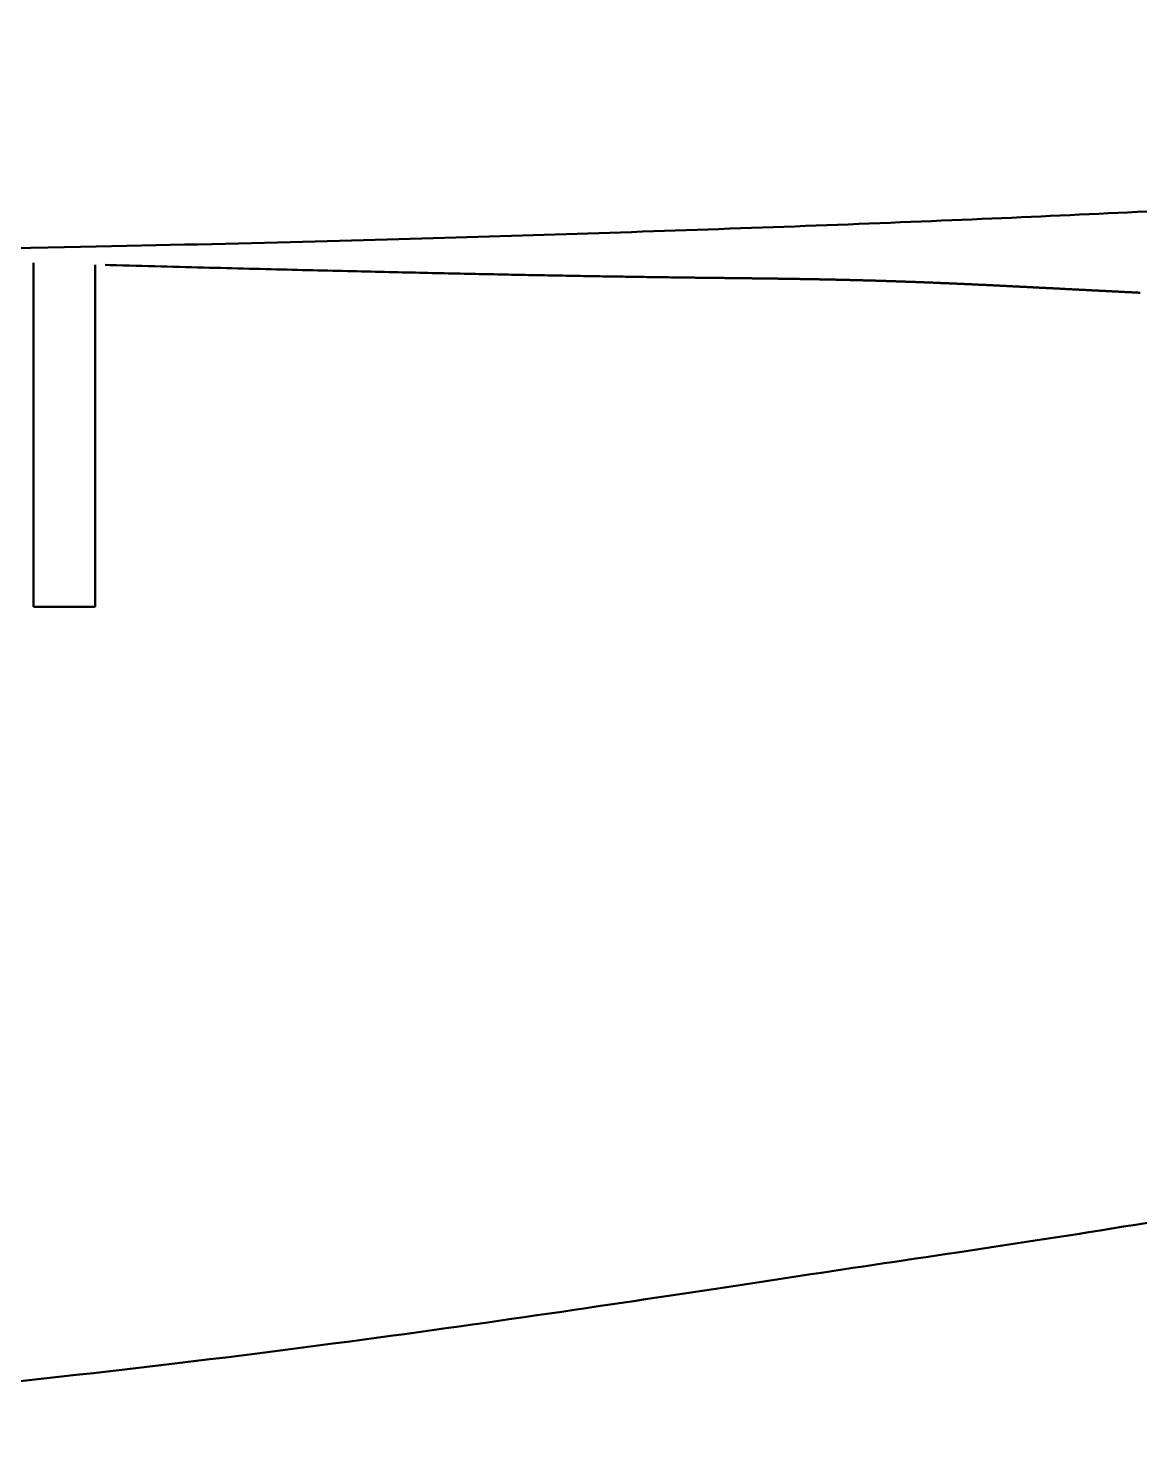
# Model space of a CAD drawing. Header units: millimetres. Extents: x -237 to 1000, y -57 to 526.
# Drawn here: x 233.2 to 287.5, y 19.6 to 89 of the extents above; entities that cross this region are included whole.
import ezdxf

# ---------------------------------------------------------------- set-up
doc = ezdxf.new("R2010")
doc.units = ezdxf.units.MM
doc.layers.add('Rez', color=30, linetype='Continuous', lineweight=50, true_color=0xff7f00)

# ---------------------------------------------------------------- blocks, each defined once
blk = doc.blocks.new('Bok')
at = {"layer": 'Rez'}
blk.add_open_spline([(201.554, 24), (216.628, 23.827), (233.191, 23.5), (250, 23), (267.266, 22.387), (281.734, 21.7), (297.61, 20.849), (313, 20), (336.366, 18.623), (348, 18), (366.513, 16.79), (384.516, 15.709), (436, 13)], degree=3, dxfattribs=at)
blk = doc.blocks.new('Stranica')
at = {"layer": 'Rez'}
for p, q in [((-225.5, -12), (-222.5, -12)), ((-225.5, -12), (-225.5, -28.671)), ((-222.5, -12), (-222.5, -28.78)), ((-276.427, -27.316), (-276.487, -27.313)), ((-276.367, -27.319), (-276.427, -27.316)), ((-276.307, -27.323), (-276.367, -27.319)), ((-276.247, -27.326), (-276.307, -27.323)), ((-276.187, -27.329), (-276.247, -27.326)), ((-276.127, -27.332), (-276.187, -27.329)), ((-276.068, -27.335), (-276.127, -27.332)), ((-276.008, -27.338), (-276.068, -27.335)), ((-275.949, -27.341), (-276.008, -27.338)), ((-275.889, -27.344), (-275.949, -27.341)), ((-275.83, -27.347), (-275.889, -27.344)), ((-275.771, -27.35), (-275.83, -27.347)), ((-275.712, -27.353), (-275.771, -27.35)), ((-275.653, -27.356), (-275.712, -27.353)), ((-275.594, -27.359), (-275.653, -27.356)), ((-275.535, -27.362), (-275.594, -27.359)), ((-275.476, -27.365), (-275.535, -27.362)), ((-275.417, -27.368), (-275.476, -27.365)), ((-275.358, -27.371), (-275.417, -27.368)), ((-275.3, -27.374), (-275.358, -27.371)), ((-275.241, -27.377), (-275.3, -27.374)), ((-275.183, -27.38), (-275.241, -27.377)), ((-275.124, -27.383), (-275.183, -27.38)), ((-275.066, -27.386), (-275.124, -27.383)), ((-275.008, -27.389), (-275.066, -27.386)), ((-274.95, -27.392), (-275.008, -27.389)), ((-274.892, -27.395), (-274.95, -27.392)), ((-274.834, -27.397), (-274.892, -27.395)), ((-274.776, -27.4), (-274.834, -27.397)), ((-274.718, -27.403), (-274.776, -27.4)), ((-274.661, -27.406), (-274.718, -27.403)), ((-274.603, -27.409), (-274.661, -27.406)), ((-274.545, -27.412), (-274.603, -27.409)), ((-274.488, -27.415), (-274.545, -27.412)), ((-274.431, -27.418), (-274.488, -27.415)), ((-274.374, -27.421), (-274.431, -27.418)), ((-274.316, -27.424), (-274.374, -27.421)), ((-274.259, -27.427), (-274.316, -27.424)), ((-274.202, -27.43), (-274.259, -27.427)), ((-274.146, -27.432), (-274.202, -27.43)), ((-274.089, -27.435), (-274.146, -27.432)), ((-274.032, -27.438), (-274.089, -27.435)), ((-273.976, -27.441), (-274.032, -27.438)), ((-273.919, -27.444), (-273.976, -27.441)), ((-273.863, -27.447), (-273.919, -27.444)), ((-273.807, -27.45), (-273.863, -27.447)), ((-273.75, -27.453), (-273.807, -27.45)), ((-273.694, -27.455), (-273.75, -27.453)), ((-273.638, -27.458), (-273.694, -27.455)), ((-273.583, -27.461), (-273.638, -27.458)), ((-273.527, -27.464), (-273.583, -27.461)), ((-273.471, -27.467), (-273.527, -27.464)), ((-273.416, -27.47), (-273.471, -27.467)), ((-273.36, -27.472), (-273.416, -27.47)), ((-273.305, -27.475), (-273.36, -27.472)), ((-273.25, -27.478), (-273.305, -27.475)), ((-273.195, -27.481), (-273.25, -27.478)), ((-273.14, -27.484), (-273.195, -27.481)), ((-273.085, -27.486), (-273.14, -27.484)), ((-273.03, -27.489), (-273.085, -27.486)), ((-272.975, -27.492), (-273.03, -27.489)), ((-272.921, -27.495), (-272.975, -27.492)), ((-272.866, -27.497), (-272.921, -27.495)), ((-272.812, -27.5), (-272.866, -27.497)), ((-272.758, -27.503), (-272.812, -27.5)), ((-272.703, -27.506), (-272.758, -27.503)), ((-272.649, -27.508), (-272.703, -27.506)), ((-272.596, -27.511), (-272.649, -27.508)), ((-272.542, -27.514), (-272.596, -27.511)), ((-272.488, -27.517), (-272.542, -27.514)), ((-272.435, -27.519), (-272.488, -27.517)), ((-272.381, -27.522), (-272.435, -27.519)), ((-272.328, -27.525), (-272.381, -27.522)), ((-272.275, -27.527), (-272.328, -27.525)), ((-272.221, -27.53), (-272.275, -27.527)), ((-272.169, -27.533), (-272.221, -27.53)), ((-272.116, -27.535), (-272.169, -27.533)), ((-272.063, -27.538), (-272.116, -27.535)), ((-272.01, -27.541), (-272.063, -27.538)), ((-271.958, -27.543), (-272.01, -27.541)), ((-271.905, -27.546), (-271.958, -27.543)), ((-271.853, -27.549), (-271.905, -27.546)), ((-271.801, -27.551), (-271.853, -27.549)), ((-271.749, -27.554), (-271.801, -27.551)), ((-271.697, -27.557), (-271.749, -27.554)), ((-271.646, -27.559), (-271.697, -27.557)), ((-271.594, -27.562), (-271.646, -27.559)), ((-271.542, -27.565), (-271.594, -27.562)), ((-271.491, -27.567), (-271.542, -27.565)), ((-271.44, -27.57), (-271.491, -27.567)), ((-271.389, -27.572), (-271.44, -27.57)), ((-271.338, -27.575), (-271.389, -27.572)), ((-271.287, -27.577), (-271.338, -27.575)), ((-271.236, -27.58), (-271.287, -27.577)), ((-271.185, -27.583), (-271.236, -27.58)), ((-271.135, -27.585), (-271.185, -27.583)), ((-271.084, -27.588), (-271.135, -27.585)), ((-271.034, -27.59), (-271.084, -27.588)), ((-270.984, -27.593), (-271.034, -27.59)), ((-270.933, -27.595), (-270.984, -27.593)), ((-270.883, -27.598), (-270.933, -27.595)), ((-270.833, -27.6), (-270.883, -27.598)), ((-270.784, -27.603), (-270.833, -27.6)), ((-270.734, -27.605), (-270.784, -27.603)), ((-270.684, -27.608), (-270.734, -27.605)), ((-270.635, -27.61), (-270.684, -27.608)), ((-270.585, -27.613), (-270.635, -27.61)), ((-270.536, -27.615), (-270.585, -27.613)), ((-270.486, -27.618), (-270.536, -27.615)), ((-270.437, -27.62), (-270.486, -27.618)), ((-270.388, -27.623), (-270.437, -27.62)), ((-270.339, -27.625), (-270.388, -27.623)), ((-270.29, -27.627), (-270.339, -27.625)), ((-270.241, -27.63), (-270.29, -27.627)), ((-270.193, -27.632), (-270.241, -27.63)), ((-270.144, -27.635), (-270.193, -27.632)), ((-270.095, -27.637), (-270.144, -27.635)), ((-270.047, -27.639), (-270.095, -27.637)), ((-269.998, -27.642), (-270.047, -27.639)), ((-269.95, -27.644), (-269.998, -27.642)), ((-269.902, -27.647), (-269.95, -27.644)), ((-269.854, -27.649), (-269.902, -27.647)), ((-269.806, -27.651), (-269.854, -27.649)), ((-269.757, -27.654), (-269.806, -27.651)), ((-269.709, -27.656), (-269.757, -27.654)), ((-269.662, -27.658), (-269.709, -27.656)), ((-269.614, -27.661), (-269.662, -27.658)), ((-269.566, -27.663), (-269.614, -27.661)), ((-269.518, -27.665), (-269.566, -27.663)), ((-269.471, -27.668), (-269.518, -27.665)), ((-269.423, -27.67), (-269.471, -27.668)), ((-269.375, -27.672), (-269.423, -27.67)), ((-269.328, -27.675), (-269.375, -27.672)), ((-269.281, -27.677), (-269.328, -27.675)), ((-269.233, -27.679), (-269.281, -27.677)), ((-269.186, -27.681), (-269.233, -27.679)), ((-269.139, -27.684), (-269.186, -27.681)), ((-269.091, -27.686), (-269.139, -27.684)), ((-269.044, -27.688), (-269.091, -27.686)), ((-268.997, -27.691), (-269.044, -27.688)), ((-268.95, -27.693), (-268.997, -27.691)), ((-268.903, -27.695), (-268.95, -27.693)), ((-268.856, -27.697), (-268.903, -27.695)), ((-268.809, -27.699), (-268.856, -27.697)), ((-268.762, -27.702), (-268.809, -27.699)), ((-268.716, -27.704), (-268.762, -27.702)), ((-268.669, -27.706), (-268.716, -27.704)), ((-268.622, -27.708), (-268.669, -27.706)), ((-268.575, -27.71), (-268.622, -27.708)), ((-268.529, -27.713), (-268.575, -27.71)), ((-268.482, -27.715), (-268.529, -27.713)), ((-268.435, -27.717), (-268.482, -27.715)), ((-268.389, -27.719), (-268.435, -27.717)), ((-268.342, -27.721), (-268.389, -27.719)), ((-268.296, -27.723), (-268.342, -27.721)), ((-268.249, -27.726), (-268.296, -27.723)), ((-268.203, -27.728), (-268.249, -27.726)), ((-268.156, -27.73), (-268.203, -27.728)), ((-268.11, -27.732), (-268.156, -27.73)), ((-268.064, -27.734), (-268.11, -27.732)), ((-268.017, -27.736), (-268.064, -27.734)), ((-267.971, -27.738), (-268.017, -27.736)), ((-267.925, -27.74), (-267.971, -27.738)), ((-267.878, -27.742), (-267.925, -27.74)), ((-267.832, -27.745), (-267.878, -27.742)), ((-267.786, -27.747), (-267.832, -27.745)), ((-267.739, -27.749), (-267.786, -27.747)), ((-267.693, -27.751), (-267.739, -27.749)), ((-267.647, -27.753), (-267.693, -27.751)), ((-267.601, -27.755), (-267.647, -27.753)), ((-267.554, -27.757), (-267.601, -27.755)), ((-267.508, -27.759), (-267.554, -27.757)), ((-267.462, -27.761), (-267.508, -27.759)), ((-267.416, -27.763), (-267.462, -27.761)), ((-267.369, -27.765), (-267.416, -27.763)), ((-267.323, -27.767), (-267.369, -27.765)), ((-267.277, -27.769), (-267.323, -27.767)), ((-267.231, -27.771), (-267.277, -27.769)), ((-267.185, -27.773), (-267.231, -27.771)), ((-267.138, -27.775), (-267.185, -27.773)), ((-267.092, -27.777), (-267.138, -27.775)), ((-267.046, -27.779), (-267.092, -27.777)), ((-267, -27.781), (-267.046, -27.779)), ((-266.953, -27.783), (-267, -27.781)), ((-266.907, -27.785), (-266.953, -27.783)), ((-266.861, -27.787), (-266.907, -27.785)), ((-266.814, -27.789), (-266.861, -27.787)), ((-266.768, -27.79), (-266.814, -27.789)), ((-266.722, -27.792), (-266.768, -27.79)), ((-266.675, -27.794), (-266.722, -27.792)), ((-266.629, -27.796), (-266.675, -27.794)), ((-266.583, -27.798), (-266.629, -27.796)), ((-266.536, -27.8), (-266.583, -27.798)), ((-266.49, -27.802), (-266.536, -27.8)), ((-266.443, -27.804), (-266.49, -27.802)), ((-266.397, -27.806), (-266.443, -27.804)), ((-266.35, -27.807), (-266.397, -27.806)), ((-266.304, -27.809), (-266.35, -27.807)), ((-266.257, -27.811), (-266.304, -27.809)), ((-266.21, -27.813), (-266.257, -27.811)), ((-266.164, -27.815), (-266.21, -27.813)), ((-266.117, -27.817), (-266.164, -27.815)), ((-266.07, -27.818), (-266.117, -27.817)), ((-266.024, -27.82), (-266.07, -27.818)), ((-265.977, -27.822), (-266.024, -27.82)), ((-265.93, -27.824), (-265.977, -27.822)), ((-265.883, -27.826), (-265.93, -27.824)), ((-265.836, -27.827), (-265.883, -27.826)), ((-265.789, -27.829), (-265.836, -27.827)), ((-265.742, -27.831), (-265.789, -27.829)), ((-265.695, -27.833), (-265.742, -27.831)), ((-265.648, -27.835), (-265.695, -27.833)), ((-265.601, -27.836), (-265.648, -27.835)), ((-265.554, -27.838), (-265.601, -27.836)), ((-265.506, -27.84), (-265.554, -27.838)), ((-265.459, -27.842), (-265.506, -27.84)), ((-265.412, -27.843), (-265.459, -27.842)), ((-265.364, -27.845), (-265.412, -27.843)), ((-265.317, -27.847), (-265.364, -27.845)), ((-265.269, -27.848), (-265.317, -27.847)), ((-265.221, -27.85), (-265.269, -27.848)), ((-265.174, -27.852), (-265.221, -27.85)), ((-265.126, -27.853), (-265.174, -27.852)), ((-265.078, -27.855), (-265.126, -27.853)), ((-265.03, -27.857), (-265.078, -27.855)), ((-264.982, -27.858), (-265.03, -27.857)), ((-264.934, -27.86), (-264.982, -27.858)), ((-264.886, -27.862), (-264.934, -27.86)), ((-264.838, -27.863), (-264.886, -27.862)), ((-264.79, -27.865), (-264.838, -27.863)), ((-264.741, -27.867), (-264.79, -27.865)), ((-264.693, -27.868), (-264.741, -27.867)), ((-264.645, -27.87), (-264.693, -27.868)), ((-264.596, -27.871), (-264.645, -27.87)), ((-264.547, -27.873), (-264.596, -27.871)), ((-264.499, -27.875), (-264.547, -27.873)), ((-264.45, -27.876), (-264.499, -27.875)), ((-264.401, -27.878), (-264.45, -27.876)), ((-264.352, -27.879), (-264.401, -27.878)), ((-264.303, -27.881), (-264.352, -27.879)), ((-264.254, -27.883), (-264.303, -27.881)), ((-264.205, -27.884), (-264.254, -27.883)), ((-264.155, -27.886), (-264.205, -27.884)), ((-264.106, -27.887), (-264.155, -27.886)), ((-264.056, -27.889), (-264.106, -27.887)), ((-264.007, -27.89), (-264.056, -27.889)), ((-263.957, -27.892), (-264.007, -27.89)), ((-263.907, -27.893), (-263.957, -27.892)), ((-263.857, -27.895), (-263.907, -27.893)), ((-263.807, -27.896), (-263.857, -27.895)), ((-263.757, -27.898), (-263.807, -27.896)), ((-263.707, -27.899), (-263.757, -27.898)), ((-263.657, -27.901), (-263.707, -27.899)), ((-263.606, -27.902), (-263.657, -27.901)), ((-263.556, -27.904), (-263.606, -27.902)), ((-263.505, -27.905), (-263.556, -27.904)), ((-263.454, -27.907), (-263.505, -27.905)), ((-263.404, -27.908), (-263.454, -27.907)), ((-263.353, -27.909), (-263.404, -27.908)), ((-263.302, -27.911), (-263.353, -27.909)), ((-263.25, -27.912), (-263.302, -27.911)), ((-263.199, -27.914), (-263.25, -27.912)), ((-263.148, -27.915), (-263.199, -27.914)), ((-263.096, -27.917), (-263.148, -27.915)), ((-263.044, -27.918), (-263.096, -27.917)), ((-262.993, -27.919), (-263.044, -27.918)), ((-262.941, -27.921), (-262.993, -27.919)), ((-262.889, -27.922), (-262.941, -27.921)), ((-262.836, -27.923), (-262.889, -27.922)), ((-262.784, -27.925), (-262.836, -27.923)), ((-262.732, -27.926), (-262.784, -27.925)), ((-262.679, -27.928), (-262.732, -27.926)), ((-262.626, -27.929), (-262.679, -27.928)), ((-262.573, -27.93), (-262.626, -27.929)), ((-262.521, -27.932), (-262.573, -27.93)), ((-262.467, -27.933), (-262.521, -27.932)), ((-262.414, -27.934), (-262.467, -27.933)), ((-262.361, -27.935), (-262.414, -27.934)), ((-262.307, -27.937), (-262.361, -27.935)), ((-262.254, -27.938), (-262.307, -27.937)), ((-262.2, -27.939), (-262.254, -27.938)), ((-262.146, -27.941), (-262.2, -27.939)), ((-262.092, -27.942), (-262.146, -27.941)), ((-262.037, -27.943), (-262.092, -27.942)), ((-261.983, -27.944), (-262.037, -27.943)), ((-261.928, -27.946), (-261.983, -27.944)), ((-261.874, -27.947), (-261.928, -27.946)), ((-261.819, -27.948), (-261.874, -27.947)), ((-261.764, -27.949), (-261.819, -27.948)), ((-261.709, -27.951), (-261.764, -27.949)), ((-261.653, -27.952), (-261.709, -27.951)), ((-261.598, -27.953), (-261.653, -27.952)), ((-261.542, -27.954), (-261.598, -27.953)), ((-261.486, -27.955), (-261.542, -27.954)), ((-261.43, -27.957), (-261.486, -27.955)), ((-261.374, -27.958), (-261.43, -27.957)), ((-261.318, -27.959), (-261.374, -27.958)), ((-261.262, -27.96), (-261.318, -27.959)), ((-261.205, -27.961), (-261.262, -27.96)), ((-261.148, -27.962), (-261.205, -27.961)), ((-261.091, -27.964), (-261.148, -27.962)), ((-261.034, -27.965), (-261.091, -27.964)), ((-260.977, -27.966), (-261.034, -27.965)), ((-260.919, -27.967), (-260.977, -27.966)), ((-260.861, -27.968), (-260.919, -27.967)), ((-260.804, -27.969), (-260.861, -27.968)), ((-260.746, -27.97), (-260.804, -27.969)), ((-260.687, -27.971), (-260.746, -27.97)), ((-260.629, -27.973), (-260.687, -27.971)), ((-260.57, -27.974), (-260.629, -27.973)), ((-260.512, -27.975), (-260.57, -27.974)), ((-260.453, -27.976), (-260.512, -27.975)), ((-260.394, -27.977), (-260.453, -27.976)), ((-260.334, -27.978), (-260.394, -27.977)), ((-260.275, -27.979), (-260.334, -27.978)), ((-260.215, -27.98), (-260.275, -27.979)), ((-260.155, -27.981), (-260.215, -27.98)), ((-260.095, -27.982), (-260.155, -27.981)), ((-260.035, -27.983), (-260.095, -27.982)), ((-259.974, -27.984), (-260.035, -27.983)), ((-259.914, -27.985), (-259.974, -27.984)), ((-259.853, -27.986), (-259.914, -27.985)), ((-259.792, -27.987), (-259.853, -27.986)), ((-259.73, -27.988), (-259.792, -27.987)), ((-259.669, -27.989), (-259.73, -27.988)), ((-259.607, -27.99), (-259.669, -27.989)), ((-259.545, -27.991), (-259.607, -27.99)), ((-259.483, -27.992), (-259.545, -27.991)), ((-259.421, -27.993), (-259.483, -27.992)), ((-259.358, -27.994), (-259.421, -27.993)), ((-259.295, -27.995), (-259.358, -27.994)), ((-259.232, -27.996), (-259.295, -27.995)), ((-259.169, -27.997), (-259.232, -27.996)), ((-259.106, -27.998), (-259.169, -27.997)), ((-259.042, -27.999), (-259.106, -27.998)), ((-258.978, -28), (-259.042, -27.999)), ((-258.914, -28), (-258.978, -28)), ((-258.85, -28.001), (-258.914, -28)), ((-258.786, -28.002), (-258.85, -28.001)), ((-258.721, -28.003), (-258.786, -28.002)), ((-258.656, -28.004), (-258.721, -28.003)), ((-258.591, -28.005), (-258.656, -28.004)), ((-258.525, -28.006), (-258.591, -28.005)), ((-258.46, -28.007), (-258.525, -28.006)), ((-258.394, -28.007), (-258.46, -28.007)), ((-258.327, -28.008), (-258.394, -28.007)), ((-258.261, -28.009), (-258.327, -28.008)), ((-258.194, -28.01), (-258.261, -28.009)), ((-258.127, -28.011), (-258.194, -28.01)), ((-258.06, -28.012), (-258.127, -28.011)), ((-257.992, -28.012), (-258.06, -28.012)), ((-257.924, -28.013), (-257.992, -28.012)), ((-257.855, -28.014), (-257.924, -28.013)), ((-257.787, -28.015), (-257.855, -28.014)), ((-257.717, -28.016), (-257.787, -28.015)), ((-257.648, -28.017), (-257.717, -28.016)), ((-257.578, -28.017), (-257.648, -28.017)), ((-257.508, -28.018), (-257.578, -28.017)), ((-257.437, -28.019), (-257.508, -28.018)), ((-257.366, -28.02), (-257.437, -28.019)), ((-257.294, -28.021), (-257.366, -28.02)), ((-257.222, -28.022), (-257.294, -28.021)), ((-257.15, -28.022), (-257.222, -28.022)), ((-257.077, -28.023), (-257.15, -28.022)), ((-257.004, -28.024), (-257.077, -28.023)), ((-256.93, -28.025), (-257.004, -28.024)), ((-256.856, -28.026), (-256.93, -28.025)), ((-256.781, -28.027), (-256.856, -28.026)), ((-256.706, -28.027), (-256.781, -28.027)), ((-256.63, -28.028), (-256.706, -28.027)), ((-256.554, -28.029), (-256.63, -28.028)), ((-256.477, -28.03), (-256.554, -28.029)), ((-256.399, -28.031), (-256.477, -28.03)), ((-256.322, -28.032), (-256.399, -28.031)), ((-256.243, -28.033), (-256.322, -28.032)), ((-256.164, -28.034), (-256.243, -28.033)), ((-256.084, -28.035), (-256.164, -28.034)), ((-256.004, -28.035), (-256.084, -28.035)), ((-255.923, -28.036), (-256.004, -28.035)), ((-255.842, -28.037), (-255.923, -28.036)), ((-255.76, -28.038), (-255.842, -28.037)), ((-255.677, -28.039), (-255.76, -28.038)), ((-255.594, -28.04), (-255.677, -28.039)), ((-255.51, -28.041), (-255.594, -28.04)), ((-255.425, -28.042), (-255.51, -28.041)), ((-255.34, -28.043), (-255.425, -28.042)), ((-255.254, -28.044), (-255.34, -28.043)), ((-255.167, -28.045), (-255.254, -28.044)), ((-255.08, -28.046), (-255.167, -28.045)), ((-254.992, -28.047), (-255.08, -28.046)), ((-254.903, -28.048), (-254.992, -28.047)), ((-254.813, -28.05), (-254.903, -28.048)), ((-254.723, -28.051), (-254.813, -28.05)), ((-254.632, -28.052), (-254.723, -28.051)), ((-254.54, -28.053), (-254.632, -28.052)), ((-254.448, -28.054), (-254.54, -28.053)), ((-254.355, -28.055), (-254.448, -28.054)), ((-254.26, -28.056), (-254.355, -28.055)), ((-254.166, -28.058), (-254.26, -28.056)), ((-254.07, -28.059), (-254.166, -28.058)), ((-253.973, -28.06), (-254.07, -28.059)), ((-253.876, -28.061), (-253.973, -28.06)), ((-253.778, -28.063), (-253.876, -28.061)), ((-253.679, -28.064), (-253.778, -28.063)), ((-253.579, -28.065), (-253.679, -28.064)), ((-253.478, -28.067), (-253.579, -28.065)), ((-253.377, -28.068), (-253.478, -28.067)), ((-253.274, -28.069), (-253.377, -28.068)), ((-253.171, -28.071), (-253.274, -28.069)), ((-253.066, -28.072), (-253.171, -28.071)), ((-252.961, -28.074), (-253.066, -28.072)), ((-252.855, -28.075), (-252.961, -28.074)), ((-252.748, -28.077), (-252.855, -28.075)), ((-252.64, -28.078), (-252.748, -28.077)), ((-252.531, -28.08), (-252.64, -28.078)), ((-252.421, -28.081), (-252.531, -28.08)), ((-252.31, -28.083), (-252.421, -28.081)), ((-252.198, -28.085), (-252.31, -28.083)), ((-252.085, -28.086), (-252.198, -28.085)), ((-251.971, -28.088), (-252.085, -28.086)), ((-251.856, -28.09), (-251.971, -28.088)), ((-251.74, -28.092), (-251.856, -28.09)), ((-251.623, -28.093), (-251.74, -28.092)), ((-251.505, -28.095), (-251.623, -28.093)), ((-251.386, -28.097), (-251.505, -28.095)), ((-251.266, -28.099), (-251.386, -28.097)), ((-251.145, -28.101), (-251.266, -28.099)), ((-251.023, -28.103), (-251.145, -28.101)), ((-250.899, -28.105), (-251.023, -28.103)), ((-250.775, -28.107), (-250.899, -28.105)), ((-250.649, -28.109), (-250.775, -28.107)), ((-250.522, -28.111), (-250.649, -28.109)), ((-250.395, -28.113), (-250.522, -28.111)), ((-250.266, -28.115), (-250.395, -28.113)), ((-250.135, -28.117), (-250.266, -28.115)), ((-250.004, -28.119), (-250.135, -28.117)), ((-249.872, -28.121), (-250.004, -28.119)), ((-249.738, -28.124), (-249.872, -28.121)), ((-249.603, -28.126), (-249.738, -28.124)), ((-249.467, -28.128), (-249.603, -28.126)), ((-249.33, -28.131), (-249.467, -28.128)), ((-249.191, -28.133), (-249.33, -28.131)), ((-249.052, -28.135), (-249.191, -28.133)), ((-248.911, -28.138), (-249.052, -28.135)), ((-248.768, -28.14), (-248.911, -28.138)), ((-248.625, -28.143), (-248.768, -28.14)), ((-248.48, -28.146), (-248.625, -28.143)), ((-248.334, -28.148), (-248.48, -28.146)), ((-248.187, -28.151), (-248.334, -28.148)), ((-248.038, -28.154), (-248.187, -28.151)), ((-247.888, -28.156), (-248.038, -28.154)), ((-247.737, -28.159), (-247.888, -28.156)), ((-247.585, -28.162), (-247.737, -28.159)), ((-247.431, -28.165), (-247.585, -28.162)), ((-247.275, -28.168), (-247.431, -28.165)), ((-247.119, -28.171), (-247.275, -28.168)), ((-246.961, -28.174), (-247.119, -28.171)), ((-246.802, -28.177), (-246.961, -28.174)), ((-246.641, -28.18), (-246.802, -28.177)), ((-246.479, -28.183), (-246.641, -28.18)), ((-246.315, -28.186), (-246.479, -28.183)), ((-246.15, -28.189), (-246.315, -28.186)), ((-245.984, -28.193), (-246.15, -28.189)), ((-245.816, -28.196), (-245.984, -28.193)), ((-245.647, -28.199), (-245.816, -28.196)), ((-245.476, -28.203), (-245.647, -28.199)), ((-245.304, -28.206), (-245.476, -28.203)), ((-245.13, -28.21), (-245.304, -28.206)), ((-244.955, -28.213), (-245.13, -28.21)), ((-244.778, -28.217), (-244.955, -28.213)), ((-244.6, -28.22), (-244.778, -28.217)), ((-244.42, -28.224), (-244.6, -28.22)), ((-244.239, -28.228), (-244.42, -28.224)), ((-244.057, -28.232), (-244.239, -28.228)), ((-243.872, -28.235), (-244.057, -28.232)), ((-243.686, -28.239), (-243.872, -28.235)), ((-243.499, -28.243), (-243.686, -28.239)), ((-243.31, -28.247), (-243.499, -28.243)), ((-243.119, -28.251), (-243.31, -28.247)), ((-242.927, -28.255), (-243.119, -28.251)), ((-242.734, -28.26), (-242.927, -28.255)), ((-242.538, -28.264), (-242.734, -28.26)), ((-242.341, -28.268), (-242.538, -28.264)), ((-242.143, -28.272), (-242.341, -28.268)), ((-241.942, -28.277), (-242.143, -28.272)), ((-241.74, -28.281), (-241.942, -28.277)), ((-241.537, -28.286), (-241.74, -28.281)), ((-241.332, -28.29), (-241.537, -28.286)), ((-241.125, -28.295), (-241.332, -28.29)), ((-240.916, -28.299), (-241.125, -28.295)), ((-240.706, -28.304), (-240.916, -28.299)), ((-240.494, -28.309), (-240.706, -28.304)), ((-240.28, -28.314), (-240.494, -28.309)), ((-240.064, -28.319), (-240.28, -28.314)), ((-239.847, -28.324), (-240.064, -28.319)), ((-239.628, -28.329), (-239.847, -28.324)), ((-239.407, -28.334), (-239.628, -28.329)), ((-239.185, -28.339), (-239.407, -28.334)), ((-238.96, -28.344), (-239.185, -28.339)), ((-238.734, -28.349), (-238.96, -28.344)), ((-238.506, -28.355), (-238.734, -28.349)), ((-238.277, -28.36), (-238.506, -28.355)), ((-238.045, -28.365), (-238.277, -28.36)), ((-237.812, -28.371), (-238.045, -28.365)), ((-237.576, -28.376), (-237.812, -28.371)), ((-237.339, -28.382), (-237.576, -28.376)), ((-237.1, -28.388), (-237.339, -28.382)), ((-236.86, -28.393), (-237.1, -28.388)), ((-236.617, -28.399), (-236.86, -28.393)), ((-236.372, -28.405), (-236.617, -28.399)), ((-236.126, -28.411), (-236.372, -28.405)), ((-235.878, -28.417), (-236.126, -28.411)), ((-235.627, -28.423), (-235.878, -28.417)), ((-235.375, -28.429), (-235.627, -28.423)), ((-235.121, -28.436), (-235.375, -28.429)), ((-234.865, -28.442), (-235.121, -28.436)), ((-234.607, -28.448), (-234.865, -28.442)), ((-234.347, -28.455), (-234.607, -28.448)), ((-234.085, -28.461), (-234.347, -28.455)), ((-233.821, -28.468), (-234.085, -28.461)), ((-233.555, -28.474), (-233.821, -28.468)), ((-233.287, -28.481), (-233.555, -28.474)), ((-233.017, -28.488), (-233.287, -28.481)), ((-232.744, -28.495), (-233.017, -28.488)), ((-232.47, -28.502), (-232.744, -28.495)), ((-232.194, -28.509), (-232.47, -28.502)), ((-231.916, -28.516), (-232.194, -28.509)), ((-231.636, -28.523), (-231.916, -28.516)), ((-231.353, -28.53), (-231.636, -28.523)), ((-231.069, -28.537), (-231.353, -28.53)), ((-230.782, -28.545), (-231.069, -28.537)), ((-230.494, -28.552), (-230.782, -28.545)), ((-230.203, -28.56), (-230.494, -28.552)), ((-229.91, -28.567), (-230.203, -28.56)), ((-229.615, -28.575), (-229.91, -28.567)), ((-229.318, -28.583), (-229.615, -28.575)), ((-229.019, -28.591), (-229.318, -28.583)), ((-228.717, -28.599), (-229.019, -28.591)), ((-228.413, -28.607), (-228.717, -28.599)), ((-228.108, -28.615), (-228.413, -28.607)), ((-227.8, -28.623), (-228.108, -28.615)), ((-227.489, -28.631), (-227.8, -28.623)), ((-227.177, -28.639), (-227.489, -28.631)), ((-226.862, -28.648), (-227.177, -28.639)), ((-226.545, -28.656), (-226.862, -28.648)), ((-226.226, -28.665), (-226.545, -28.656)), ((-226, -28.671), (-226.226, -28.665))]:
    blk.add_line(p, q, dxfattribs=at)
blk.add_open_spline([(-177.906, 29.205), (-197.441, 28.068), (-219.961, 26.191), (-244.474, 23.024), (-261.715, 20.327), (-277.355, 18.098), (-300.695, 13.758), (-323.566, 9.184), (-348.666, 4.375), (-374.821, -0.785), (-393.118, -4.89), (-409.539, -8.761), (-423.262, -12.045), (-433.59, -14.674)], degree=3, dxfattribs=at)

msp = doc.modelspace()

# ---------------------------------------------------------------- block references
at = {"layer": 'Rez', "yscale": -1}
msp.add_blockref('Bok', (11, 102), dxfattribs=at)
at = {"layer": 'Rez', "rotation": 180}
msp.add_blockref('Stranica', (11, 48.795), dxfattribs=at)

doc.saveas('drawing.dxf')
